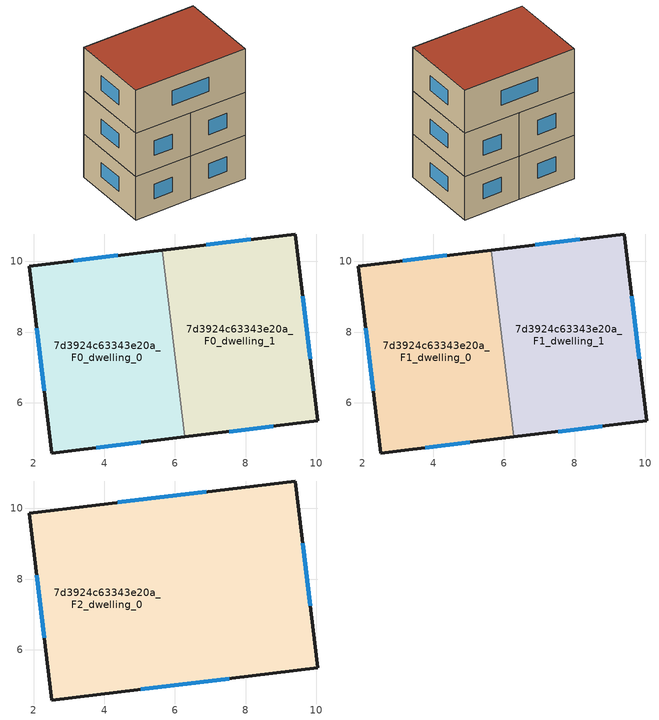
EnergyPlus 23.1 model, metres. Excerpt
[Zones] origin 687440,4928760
7d3924c63343e20a_F0_dwelling_0
 floor ground (EU_floor_Construction): 5.64,10.32 6.28,5.03 2.52,4.58 1.88,9.87 z0
 wall outside (EU_wall_Construction): 5.64,10.32 1.88,9.87 2.52,4.58 6.28,5.03 z0:3
 wall to 7d3924c63343e20a_F0_dwelling_1 (EU_wall_Construction): 6.28,5.03 5.64,10.32 z0:3
 window (EU_Window_Construction): 3.77,4.73 5.03,4.88 / 2.09,8.1 2.31,6.34 / 4.39,10.17 3.13,10.02 z1:2
7d3924c63343e20a_F0_dwelling_1
 floor ground (EU_floor_Construction): 9.4,10.78 10.04,5.49 6.28,5.03 5.64,10.32 z0
 wall outside (EU_wall_Construction): 6.28,5.03 10.04,5.49 9.4,10.78 5.64,10.32 z0:3
 window (EU_Window_Construction): 9.83,7.25 9.61,9.01 / 7.53,5.18 8.79,5.33 / 8.15,10.62 6.89,10.47 z1:2
7d3924c63343e20a_F1_dwelling_0
 floor to 7d3924c63343e20a_F0_dwelling_0 (EU_floor_Construction): 5.64,10.32 6.28,5.03 2.52,4.58 1.88,9.87 z3
 wall outside (EU_wall_Construction): 5.64,10.32 1.88,9.87 2.52,4.58 6.28,5.03 z3:6
 wall to 7d3924c63343e20a_F1_dwelling_1 (EU_wall_Construction): 6.28,5.03 5.64,10.32 z3:6
 window (EU_Window_Construction): 3.77,4.73 5.03,4.88 / 2.09,8.1 2.31,6.34 / 4.39,10.17 3.13,10.02 z4:5
7d3924c63343e20a_F1_dwelling_1
 floor to 7d3924c63343e20a_F0_dwelling_1 (EU_floor_Construction): 9.4,10.78 10.04,5.49 6.28,5.03 5.64,10.32 z3
 wall outside (EU_wall_Construction): 6.28,5.03 10.04,5.49 9.4,10.78 5.64,10.32 z3:6
 window (EU_Window_Construction): 9.83,7.25 9.61,9.01 / 7.53,5.18 8.79,5.33 / 8.15,10.62 6.89,10.47 z4:5
7d3924c63343e20a_F2_dwelling_0
 floor to 7d3924c63343e20a_F1_dwelling_0 (EU_floor_Construction): 5.64,10.32 6.28,5.03 2.52,4.58 1.88,9.87 z6
 floor to 7d3924c63343e20a_F1_dwelling_1 (EU_floor_Construction): 9.4,10.78 10.04,5.49 6.28,5.03 5.64,10.32 z6
 wall outside (EU_wall_Construction): 10.04,5.49 9.4,10.78 1.88,9.87 2.52,4.58 10.04,5.49 z6:9
 window (EU_Window_Construction): 9.83,7.25 9.61,9.01 / 5.03,4.88 7.53,5.18 / 2.09,8.1 2.31,6.34 / 6.89,10.47 4.39,10.17 z7:8
 roof outside (EU_roof_Construction): 10.04,5.49 9.4,10.78 1.88,9.87 2.52,4.58 z9
[Building]
EU S2 Campaign: North Axis=0; Terrain=City; Solar Distribution=FullExterior
[Site:Location]
Bologna: Latitude=44.5; Longitude=11.25; Time Zone=1; Elevation=37
[SizingPeriod:WeatherFileDays]
AnnualSizingPeriod: Begin Month=1; Begin Day of Month=1; End Month=12; End Day of Month=31; Day of Week for Start Day=Monday; Use Weather File Daylight Saving Period=No; Use Weather File Rain and Snow Indicators=No
[MATERIAL]
EU_InternalMass_Material: Roughness=MediumRough; Thickness=0.1; Conductivity=1; Density=1800; Specific Heat=900; Thermal Absorptance=0.9; Solar Absorptance=0.7; Visible Absorptance=0.7
[MATERIAL:NOMASS] Roughness=MediumRough; Thermal Absorptance=0.9; Solar Absorptance=0.7; Visible Absorptance=0.7
Name | Thermal Resistance
EU_wall_NoMass | 0.937881
EU_roof_NoMass | 0.548572
EU_floor_NoMass | 0.71348
[WINDOWMATERIAL:SIMPLEGLAZINGSYSTEM]
EU_Window_SimpleGlazing: UFactor=4.25633; Solar Heat Gain Coefficient=0.85; Visible Transmittance=0.85
[CONSTRUCTION]
EU_wall_Construction: EU_wall_NoMass
EU_roof_Construction: EU_roof_NoMass
EU_floor_Construction: EU_floor_NoMass
EU_InternalMass_Construction: EU_InternalMass_Material
EU_Window_Construction: EU_Window_SimpleGlazing
[ZONE] Type=1; Multiplier=1; Ceiling Height=autocalculate; Floor Area=autocalculate; Part of Total Floor Area=Yes
Name | Volume
7d3924c63343e20a_F0_dwelling_0; 7d3924c63343e20a_F1_dwelling_0 | 60.5449
7d3924c63343e20a_F2_dwelling_0 | 121.091
7d3924c63343e20a_F0_dwelling_1 | 60.5442
7d3924c63343e20a_F1_dwelling_1 | 60.5464
[INTERNALMASS] Construction=EU_InternalMass_Construction
Name | Zone or ZoneList | Surface Area
7d3924c63343e20a_F0_dwelling_0_EU_InternalMass | 7d3924c63343e20a_F0_dwelling_0 | 20.1816
7d3924c63343e20a_F0_dwelling_1_EU_InternalMass | 7d3924c63343e20a_F0_dwelling_1 | 20.1816
7d3924c63343e20a_F1_dwelling_0_EU_InternalMass | 7d3924c63343e20a_F1_dwelling_0 | 20.1816
7d3924c63343e20a_F1_dwelling_1_EU_InternalMass | 7d3924c63343e20a_F1_dwelling_1 | 20.1816
7d3924c63343e20a_F2_dwelling_0_EU_InternalMass | 7d3924c63343e20a_F2_dwelling_0 | 40.3632
[OTHEREQUIPMENT] Fuel Type=Electricity; Design Level Calculation Method=Watts/Area; Power per Zone Floor Area=1; Fraction Latent=0; Fraction Radiant=0; Fraction Lost=0; Carbon Dioxide Generation Rate=0; EndUse Subcategory=EU_Step8_InternalGains
Name | Zone or ZoneList or Space or SpaceList | Schedule
EU_Step8_InternalGain_7d3924c63343e20a_F0_dwelling_0_f000 | 7d3924c63343e20a_F0_dwelling_0 | EU_Step8_GainSchedule_7d3924c63343e20a_F0_dwelling_0_f000
EU_Step8_InternalGain_7d3924c63343e20a_F0_dwelling_1_f000 | 7d3924c63343e20a_F0_dwelling_1 | EU_Step8_GainSchedule_7d3924c63343e20a_F0_dwelling_1_f000
EU_Step8_InternalGain_7d3924c63343e20a_F1_dwelling_0_f000 | 7d3924c63343e20a_F1_dwelling_0 | EU_Step8_GainSchedule_7d3924c63343e20a_F1_dwelling_0_f000
EU_Step8_InternalGain_7d3924c63343e20a_F1_dwelling_1_f000 | 7d3924c63343e20a_F1_dwelling_1 | EU_Step8_GainSchedule_7d3924c63343e20a_F1_dwelling_1_f000
EU_Step8_InternalGain_7d3924c63343e20a_F2_dwelling_0_f000 | 7d3924c63343e20a_F2_dwelling_0 | EU_Step8_GainSchedule_7d3924c63343e20a_F2_dwelling_0_f000
[ZONEVENTILATION:DESIGNFLOWRATE] Schedule=EU_AlwaysOn; Design Flow Rate Calculation Method=AirChanges/Hour; Air Changes per Hour=0.687892; Ventilation Type=Natural; Fan Pressure Rise=0; Fan Total Efficiency=1; Constant Term Coefficient=1; Temperature Term Coefficient=0; Velocity Term Coefficient=0; Velocity Squared Term Coefficient=0; Minimum Indoor Temperature=-100; Maximum Indoor Temperature=100; Delta Temperature=-100; Minimum Outdoor Temperature=-100; Maximum Outdoor Temperature=100; Maximum Wind Speed=40
Name | Zone or ZoneList or Space or SpaceList
EU_ConstantAir_7d3924c63343e20a_F0_dwelling_0 | 7d3924c63343e20a_F0_dwelling_0
EU_ConstantAir_7d3924c63343e20a_F0_dwelling_1 | 7d3924c63343e20a_F0_dwelling_1
EU_ConstantAir_7d3924c63343e20a_F1_dwelling_0 | 7d3924c63343e20a_F1_dwelling_0
EU_ConstantAir_7d3924c63343e20a_F1_dwelling_1 | 7d3924c63343e20a_F1_dwelling_1
EU_ConstantAir_7d3924c63343e20a_F2_dwelling_0 | 7d3924c63343e20a_F2_dwelling_0
[HVACTEMPLATE:THERMOSTAT] Constant Heating Setpoint=20; Constant Cooling Setpoint=50
EU_HeatOnly_7d3924c63343e20a_F0_dwelling_0; EU_HeatOnly_7d3924c63343e20a_F0_dwelling_1; EU_HeatOnly_7d3924c63343e20a_F1_dwelling_0; EU_HeatOnly_7d3924c63343e20a_F1_dwelling_1; EU_HeatOnly_7d3924c63343e20a_F2_dwelling_0
[HVACTEMPLATE:ZONE:IDEALLOADSAIRSYSTEM] System Availability Schedule=EU_AlwaysOn; Maximum Heating Supply Air Temperature=50; Minimum Cooling Supply Air Temperature=13; Maximum Heating Supply Air Humidity Ratio=0.0156; Minimum Cooling Supply Air Humidity Ratio=0.0077; Heating Limit=NoLimit; Cooling Limit=NoLimit; Heating Availability Schedule=EU_AlwaysOn; Cooling Availability Schedule=EU_CoolingOff; Dehumidification Control Type=ConstantSensibleHeatRatio; Cooling Sensible Heat Ratio=0.7; Dehumidification Setpoint=60; Humidification Control Type=None; Humidification Setpoint=30; Outdoor Air Method=None; Outdoor Air Flow Rate per Person=0.00944; Outdoor Air Flow Rate per Zone Floor Area=0; Outdoor Air Flow Rate per Zone=0; Demand Controlled Ventilation Type=None; Outdoor Air Economizer Type=NoEconomizer; Heat Recovery Type=None; Sensible Heat Recovery Effectiveness=0.7; Latent Heat Recovery Effectiveness=0.65
Name | Template Thermostat
7d3924c63343e20a_F0_dwelling_0 | EU_HeatOnly_7d3924c63343e20a_F0_dwelling_0
7d3924c63343e20a_F0_dwelling_1 | EU_HeatOnly_7d3924c63343e20a_F0_dwelling_1
7d3924c63343e20a_F1_dwelling_0 | EU_HeatOnly_7d3924c63343e20a_F1_dwelling_0
7d3924c63343e20a_F1_dwelling_1 | EU_HeatOnly_7d3924c63343e20a_F1_dwelling_1
7d3924c63343e20a_F2_dwelling_0 | EU_HeatOnly_7d3924c63343e20a_F2_dwelling_0
[SIZING:ZONE] Zone Cooling Design Supply Air Temperature Input Method=SupplyAirTemperature; Zone Cooling Design Supply Air Temperature=13; Zone Heating Design Supply Air Temperature Input Method=SupplyAirTemperature; Zone Heating Design Supply Air Temperature=50; Zone Cooling Design Supply Air Humidity Ratio=0.008; Zone Heating Design Supply Air Humidity Ratio=0.008; Cooling Design Air Flow Method=DesignDay; Cooling Design Air Flow Rate=0; Cooling Minimum Air Flow per Zone Floor Area=0.000762; Cooling Minimum Air Flow=0; Cooling Minimum Air Flow Fraction=0.2; Heating Design Air Flow Method=DesignDay; Heating Design Air Flow Rate=0; Heating Maximum Air Flow per Zone Floor Area=0.002032; Heating Maximum Air Flow=0.141576; Heating Maximum Air Flow Fraction=0.3; Account for Dedicated Outdoor Air System=No; Dedicated Outdoor Air System Control Strategy=NeutralSupplyAir; Dedicated Outdoor Air Low Setpoint Temperature for Design=autosize; Dedicated Outdoor Air High Setpoint Temperature for Design=autosize; Zone Load Sizing Method=Sensible Load Only No Latent Load; Zone Latent Cooling Design Supply Air Humidity Ratio Input Method=HumidityRatioDifference; Zone Cooling Design Supply Air Humidity Ratio Difference=0.005; Zone Latent Heating Design Supply Air Humidity Ratio Input Method=HumidityRatioDifference; Zone Humidification Design Supply Air Humidity Ratio Difference=0.005
7d3924c63343e20a_F0_dwelling_0; 7d3924c63343e20a_F0_dwelling_1; 7d3924c63343e20a_F1_dwelling_0; 7d3924c63343e20a_F1_dwelling_1; 7d3924c63343e20a_F2_dwelling_0
[SCHEDULE:CONSTANT]
Name | Hourly Value
EU_AlwaysOn | 1
EU_CoolingOff | 0
[SCHEDULE:FILE] Column Number=1; Rows to Skip at Top=0; Number of Hours of Data=8760; Column Separator=Comma; Interpolate to Timestep=No; Minutes per Item=60; Adjust Schedule for Daylight Savings=Yes
Name | File
EU_Step8_GainSchedule_7d3924c63343e20a_F0_dwelling_0_f000 | ../../schedules/7d3924c63343e20a/7d3924c63343e20a_F0_dwelling_0_f000_gain.csv
EU_Step8_GainSchedule_7d3924c63343e20a_F0_dwelling_1_f000 | ../../schedules/7d3924c63343e20a/7d3924c63343e20a_F0_dwelling_1_f000_gain.csv
EU_Step8_GainSchedule_7d3924c63343e20a_F1_dwelling_0_f000 | ../../schedules/7d3924c63343e20a/7d3924c63343e20a_F1_dwelling_0_f000_gain.csv
EU_Step8_GainSchedule_7d3924c63343e20a_F1_dwelling_1_f000 | ../../schedules/7d3924c63343e20a/7d3924c63343e20a_F1_dwelling_1_f000_gain.csv
EU_Step8_GainSchedule_7d3924c63343e20a_F2_dwelling_0_f000 | ../../schedules/7d3924c63343e20a/7d3924c63343e20a_F2_dwelling_0_f000_gain.csv
